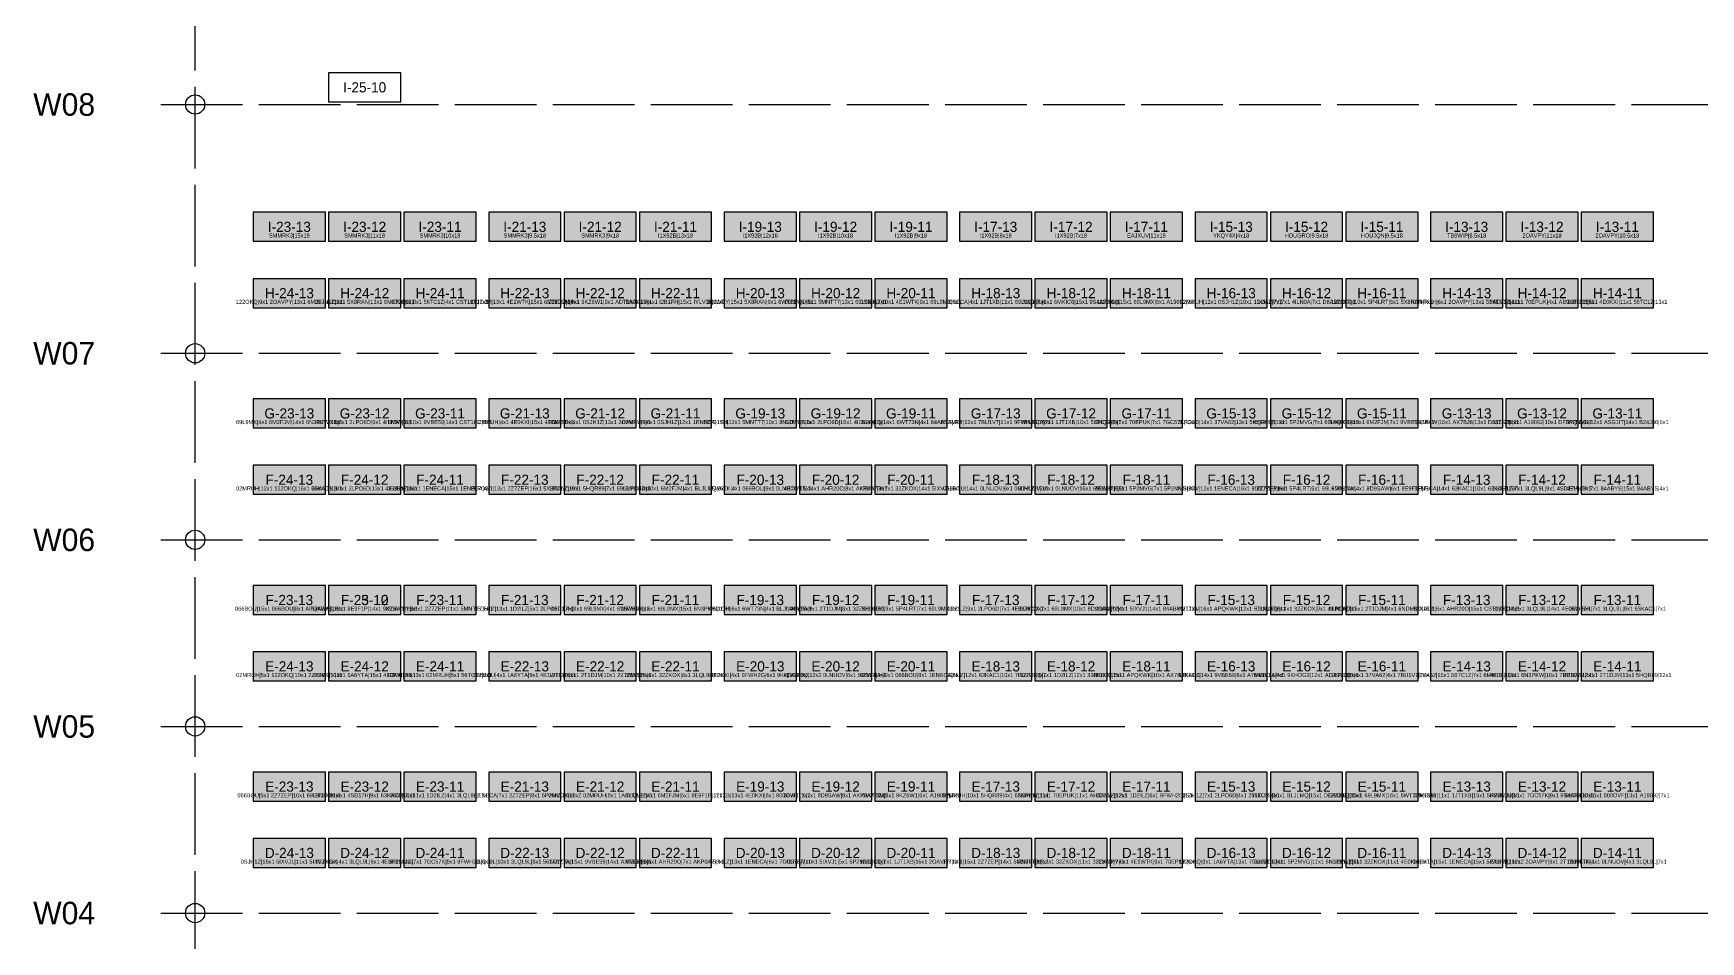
# Model space of a CAD drawing. Header units: metres. Extents: x 0 to 48.5, y -2.8 to 53.5.
# Drawn here: x 0.02 to 25.94, y 11.32 to 25.44 of the extents above; entities that cross this region are included whole.
import ezdxf
from ezdxf.enums import TextEntityAlignment as Align

# ---------------------------------------------------------------- set-up
doc = ezdxf.new("R2010")
doc.units = ezdxf.units.M
doc.linetypes.add('DASHED', pattern=[1.524, 1.27, -0.254])
for name, color, linetype in [('CROSS_AISLES', 4, 'Continuous'), ('LABELS', 7, 'Continuous'), ('RACK_L1', 7, 'Continuous'), ('STOCK_ONLY', 254, 'Continuous'), ('SUPPORT_POINTS', 8, 'Continuous'), ('WALKWAYS', 8, 'Continuous'), ('ZONE_A', 1, 'Continuous'), ('ZONE_B', 30, 'Continuous'), ('ZONE_C', 5, 'Continuous'), ('ZONE_N', 8, 'Continuous')]:
    doc.layers.add(name, color=color, linetype=linetype)

msp = doc.modelspace()

# ---------------------------------------------------------------- hatches: boundary and pattern name
at = {"layer": 'STOCK_ONLY'}
for points in [[(3.439, 22.206), (4.561, 22.206), (4.561, 22.657), (3.439, 22.657)], [(4.61, 22.206), (5.732, 22.206), (5.732, 22.657), (4.61, 22.657)], [(5.781, 22.206), (6.904, 22.206), (6.904, 22.657), (5.781, 22.657)], [(8.27, 22.206), (9.392, 22.206), (9.392, 22.657), (8.27, 22.657)], [(9.441, 22.206), (10.564, 22.206), (10.564, 22.657), (9.441, 22.657)], [(10.759, 22.206), (11.881, 22.206), (11.881, 22.657), (10.759, 22.657)], [(13.101, 22.206), (14.224, 22.206), (14.224, 22.657), (13.101, 22.657)], [(15.59, 22.206), (16.712, 22.206), (16.712, 22.657), (15.59, 22.657)], [(16.761, 22.206), (17.884, 22.206), (17.884, 22.657), (16.761, 22.657)], [(5.781, 21.174), (6.904, 21.174), (6.904, 21.625), (5.781, 21.625)], [(3.439, 19.306), (4.561, 19.306), (4.561, 19.757), (3.439, 19.757)], [(3.439, 18.274), (4.561, 18.274), (4.561, 18.726), (3.439, 18.726)], [(5.781, 18.274), (6.904, 18.274), (6.904, 18.726), (5.781, 18.726)], [(8.27, 16.406), (9.392, 16.406), (9.392, 16.857), (8.27, 16.857)], [(4.61, 15.374), (5.732, 15.374), (5.732, 15.825), (4.61, 15.825)], [(5.781, 15.374), (6.904, 15.374), (6.904, 15.825), (5.781, 15.825)], [(8.27, 15.374), (9.392, 15.374), (9.392, 15.825), (8.27, 15.825)], [(3.439, 13.506), (4.561, 13.506), (4.561, 13.957), (3.439, 13.957)], [(4.61, 13.506), (5.732, 13.506), (5.732, 13.957), (4.61, 13.957)], [(5.781, 13.506), (6.904, 13.506), (6.904, 13.957), (5.781, 13.957)], [(7.099, 13.506), (8.221, 13.506), (8.221, 13.957), (7.099, 13.957)], [(3.439, 12.474), (4.561, 12.474), (4.561, 12.925), (3.439, 12.925)], [(4.61, 12.474), (5.732, 12.474), (5.732, 12.925), (4.61, 12.925)], [(5.781, 12.474), (6.904, 12.474), (6.904, 12.925), (5.781, 12.925)], [(8.27, 12.474), (9.392, 12.474), (9.392, 12.925), (8.27, 12.925)], [(9.441, 12.474), (10.564, 12.474), (10.564, 12.925), (9.441, 12.925)], [(10.759, 12.474), (11.881, 12.474), (11.881, 12.925), (10.759, 12.925)], [(15.59, 12.474), (16.712, 12.474), (16.712, 12.925), (15.59, 12.925)]]:
    msp.add_hatch(color=254, dxfattribs=at).paths.add_polyline_path(points)
at = {"layer": 'ZONE_A'}
for points in [[(7.099, 22.206), (8.221, 22.206), (8.221, 22.657), (7.099, 22.657)], [(11.93, 22.206), (13.052, 22.206), (13.052, 22.657), (11.93, 22.657)], [(22.91, 22.206), (24.032, 22.206), (24.032, 22.657), (22.91, 22.657)], [(10.759, 21.174), (11.881, 21.174), (11.881, 21.625), (10.759, 21.625)], [(11.93, 21.174), (13.052, 21.174), (13.052, 21.625), (11.93, 21.625)], [(13.101, 21.174), (14.224, 21.174), (14.224, 21.625), (13.101, 21.625)], [(14.419, 21.174), (15.541, 21.174), (15.541, 21.625), (14.419, 21.625)], [(18.079, 21.174), (19.201, 21.174), (19.201, 21.625), (18.079, 21.625)], [(21.739, 21.174), (22.861, 21.174), (22.861, 21.625), (21.739, 21.625)], [(22.91, 21.174), (24.032, 21.174), (24.032, 21.625), (22.91, 21.625)], [(24.081, 21.174), (25.204, 21.174), (25.204, 21.625), (24.081, 21.625)], [(4.61, 19.306), (5.732, 19.306), (5.732, 19.757), (4.61, 19.757)], [(11.93, 19.306), (13.052, 19.306), (13.052, 19.757), (11.93, 19.757)], [(13.101, 19.306), (14.224, 19.306), (14.224, 19.757), (13.101, 19.757)], [(14.419, 19.306), (15.541, 19.306), (15.541, 19.757), (14.419, 19.757)], [(15.59, 19.306), (16.712, 19.306), (16.712, 19.757), (15.59, 19.757)], [(16.761, 19.306), (17.884, 19.306), (17.884, 19.757), (16.761, 19.757)], [(18.079, 19.306), (19.201, 19.306), (19.201, 19.757), (18.079, 19.757)], [(19.25, 19.306), (20.372, 19.306), (20.372, 19.757), (19.25, 19.757)], [(20.421, 19.306), (21.544, 19.306), (21.544, 19.757), (20.421, 19.757)], [(21.739, 19.306), (22.861, 19.306), (22.861, 19.757), (21.739, 19.757)], [(22.91, 19.306), (24.032, 19.306), (24.032, 19.757), (22.91, 19.757)], [(24.081, 19.306), (25.204, 19.306), (25.204, 19.757), (24.081, 19.757)], [(14.419, 18.274), (15.541, 18.274), (15.541, 18.726), (14.419, 18.726)], [(15.59, 18.274), (16.712, 18.274), (16.712, 18.726), (15.59, 18.726)], [(18.079, 18.274), (19.201, 18.274), (19.201, 18.726), (18.079, 18.726)], [(19.25, 18.274), (20.372, 18.274), (20.372, 18.726), (19.25, 18.726)], [(20.421, 18.274), (21.544, 18.274), (21.544, 18.726), (20.421, 18.726)], [(21.739, 18.274), (22.861, 18.274), (22.861, 18.726), (21.739, 18.726)], [(24.081, 18.274), (25.204, 18.274), (25.204, 18.726), (24.081, 18.726)], [(4.61, 16.406), (5.732, 16.406), (5.732, 16.857), (4.61, 16.857)], [(5.781, 16.406), (6.904, 16.406), (6.904, 16.857), (5.781, 16.857)], [(9.441, 16.406), (10.564, 16.406), (10.564, 16.857), (9.441, 16.857)], [(11.93, 16.406), (13.052, 16.406), (13.052, 16.857), (11.93, 16.857)], [(14.419, 16.406), (15.541, 16.406), (15.541, 16.857), (14.419, 16.857)], [(18.079, 16.406), (19.201, 16.406), (19.201, 16.857), (18.079, 16.857)], [(19.25, 16.406), (20.372, 16.406), (20.372, 16.857), (19.25, 16.857)], [(20.421, 16.406), (21.544, 16.406), (21.544, 16.857), (20.421, 16.857)], [(21.739, 16.406), (22.861, 16.406), (22.861, 16.857), (21.739, 16.857)], [(22.91, 16.406), (24.032, 16.406), (24.032, 16.857), (22.91, 16.857)], [(9.441, 15.374), (10.564, 15.374), (10.564, 15.825), (9.441, 15.825)], [(14.419, 15.374), (15.541, 15.374), (15.541, 15.825), (14.419, 15.825)], [(15.59, 15.374), (16.712, 15.374), (16.712, 15.825), (15.59, 15.825)], [(19.25, 15.374), (20.372, 15.374), (20.372, 15.825), (19.25, 15.825)], [(20.421, 15.374), (21.544, 15.374), (21.544, 15.825), (20.421, 15.825)], [(21.739, 15.374), (22.861, 15.374), (22.861, 15.825), (21.739, 15.825)], [(22.91, 15.374), (24.032, 15.374), (24.032, 15.825), (22.91, 15.825)], [(24.081, 15.374), (25.204, 15.374), (25.204, 15.825), (24.081, 15.825)], [(11.93, 13.506), (13.052, 13.506), (13.052, 13.957), (11.93, 13.957)], [(19.25, 13.506), (20.372, 13.506), (20.372, 13.957), (19.25, 13.957)], [(20.421, 13.506), (21.544, 13.506), (21.544, 13.957), (20.421, 13.957)], [(24.081, 13.506), (25.204, 13.506), (25.204, 13.957), (24.081, 13.957)], [(18.079, 12.474), (19.201, 12.474), (19.201, 12.925), (18.079, 12.925)], [(19.25, 12.474), (20.372, 12.474), (20.372, 12.925), (19.25, 12.925)], [(20.421, 12.474), (21.544, 12.474), (21.544, 12.925), (20.421, 12.925)], [(22.91, 12.474), (24.032, 12.474), (24.032, 12.925), (22.91, 12.925)], [(24.081, 12.474), (25.204, 12.474), (25.204, 12.925), (24.081, 12.925)]]:
    msp.add_hatch(color=1, dxfattribs=at).paths.add_polyline_path(points)
at = {"layer": 'ZONE_B'}
for points in [[(14.419, 22.206), (15.541, 22.206), (15.541, 22.657), (14.419, 22.657)], [(19.25, 22.206), (20.372, 22.206), (20.372, 22.657), (19.25, 22.657)], [(20.421, 22.206), (21.544, 22.206), (21.544, 22.657), (20.421, 22.657)], [(21.739, 22.206), (22.861, 22.206), (22.861, 22.657), (21.739, 22.657)], [(24.081, 22.206), (25.204, 22.206), (25.204, 22.657), (24.081, 22.657)], [(8.27, 21.174), (9.392, 21.174), (9.392, 21.625), (8.27, 21.625)], [(9.441, 21.174), (10.564, 21.174), (10.564, 21.625), (9.441, 21.625)], [(15.59, 21.174), (16.712, 21.174), (16.712, 21.625), (15.59, 21.625)], [(16.761, 21.174), (17.884, 21.174), (17.884, 21.625), (16.761, 21.625)], [(20.421, 21.174), (21.544, 21.174), (21.544, 21.625), (20.421, 21.625)], [(5.781, 19.306), (6.904, 19.306), (6.904, 19.757), (5.781, 19.757)], [(9.441, 19.306), (10.564, 19.306), (10.564, 19.757), (9.441, 19.757)], [(4.61, 18.274), (5.732, 18.274), (5.732, 18.726), (4.61, 18.726)], [(8.27, 18.274), (9.392, 18.274), (9.392, 18.726), (8.27, 18.726)], [(13.101, 18.274), (14.224, 18.274), (14.224, 18.726), (13.101, 18.726)], [(16.761, 18.274), (17.884, 18.274), (17.884, 18.726), (16.761, 18.726)], [(22.91, 18.274), (24.032, 18.274), (24.032, 18.726), (22.91, 18.726)], [(13.101, 16.406), (14.224, 16.406), (14.224, 16.857), (13.101, 16.857)], [(16.761, 16.406), (17.884, 16.406), (17.884, 16.857), (16.761, 16.857)], [(24.081, 16.406), (25.204, 16.406), (25.204, 16.857), (24.081, 16.857)], [(3.439, 15.374), (4.561, 15.374), (4.561, 15.825), (3.439, 15.825)], [(7.099, 15.374), (8.221, 15.374), (8.221, 15.825), (7.099, 15.825)], [(16.761, 15.374), (17.884, 15.374), (17.884, 15.825), (16.761, 15.825)], [(18.079, 15.374), (19.201, 15.374), (19.201, 15.825), (18.079, 15.825)], [(9.441, 13.506), (10.564, 13.506), (10.564, 13.957), (9.441, 13.957)], [(10.759, 13.506), (11.881, 13.506), (11.881, 13.957), (10.759, 13.957)], [(14.419, 13.506), (15.541, 13.506), (15.541, 13.957), (14.419, 13.957)], [(15.59, 13.506), (16.712, 13.506), (16.712, 13.957), (15.59, 13.957)], [(16.761, 13.506), (17.884, 13.506), (17.884, 13.957), (16.761, 13.957)], [(18.079, 13.506), (19.201, 13.506), (19.201, 13.957), (18.079, 13.957)], [(21.739, 13.506), (22.861, 13.506), (22.861, 13.957), (21.739, 13.957)], [(22.91, 13.506), (24.032, 13.506), (24.032, 13.957), (22.91, 13.957)], [(7.099, 12.474), (8.221, 12.474), (8.221, 12.925), (7.099, 12.925)], [(13.101, 12.474), (14.224, 12.474), (14.224, 12.925), (13.101, 12.925)], [(14.419, 12.474), (15.541, 12.474), (15.541, 12.925), (14.419, 12.925)], [(21.739, 12.474), (22.861, 12.474), (22.861, 12.925), (21.739, 12.925)]]:
    msp.add_hatch(color=30, dxfattribs=at).paths.add_polyline_path(points)
at = {"layer": 'ZONE_C'}
for points in [[(18.079, 22.206), (19.201, 22.206), (19.201, 22.657), (18.079, 22.657)], [(3.439, 21.174), (4.561, 21.174), (4.561, 21.625), (3.439, 21.625)], [(4.61, 21.174), (5.732, 21.174), (5.732, 21.625), (4.61, 21.625)], [(7.099, 21.174), (8.221, 21.174), (8.221, 21.625), (7.099, 21.625)], [(19.25, 21.174), (20.372, 21.174), (20.372, 21.625), (19.25, 21.625)], [(7.099, 19.306), (8.221, 19.306), (8.221, 19.757), (7.099, 19.757)], [(8.27, 19.306), (9.392, 19.306), (9.392, 19.757), (8.27, 19.757)], [(10.759, 19.306), (11.881, 19.306), (11.881, 19.757), (10.759, 19.757)], [(9.441, 18.274), (10.564, 18.274), (10.564, 18.726), (9.441, 18.726)], [(11.93, 18.274), (13.052, 18.274), (13.052, 18.726), (11.93, 18.726)], [(3.439, 16.406), (4.561, 16.406), (4.561, 16.857), (3.439, 16.857)], [(7.099, 16.406), (8.221, 16.406), (8.221, 16.857), (7.099, 16.857)], [(10.759, 16.406), (11.881, 16.406), (11.881, 16.857), (10.759, 16.857)], [(15.59, 16.406), (16.712, 16.406), (16.712, 16.857), (15.59, 16.857)], [(10.759, 15.374), (11.881, 15.374), (11.881, 15.825), (10.759, 15.825)], [(11.93, 15.374), (13.052, 15.374), (13.052, 15.825), (11.93, 15.825)], [(13.101, 15.374), (14.224, 15.374), (14.224, 15.825), (13.101, 15.825)], [(8.27, 13.506), (9.392, 13.506), (9.392, 13.957), (8.27, 13.957)], [(13.101, 13.506), (14.224, 13.506), (14.224, 13.957), (13.101, 13.957)], [(11.93, 12.474), (13.052, 12.474), (13.052, 12.925), (11.93, 12.925)], [(16.761, 12.474), (17.884, 12.474), (17.884, 12.925), (16.761, 12.925)]]:
    msp.add_hatch(color=5, dxfattribs=at).paths.add_polyline_path(points)
at = {"layer": 'ZONE_N'}
for points in [[(7.099, 18.274), (8.221, 18.274), (8.221, 18.726), (7.099, 18.726)], [(10.759, 18.274), (11.881, 18.274), (11.881, 18.726), (10.759, 18.726)]]:
    msp.add_hatch(color=8, dxfattribs=at).paths.add_polyline_path(points)

# ---------------------------------------------------------------- linework, layer by layer
at = {"layer": 'CROSS_AISLES', "linetype": 'DASHED'}
msp.add_line((2.536, 2), (2.536, 52.4), dxfattribs=at)
at = {"layer": 'RACK_L1'}
for points in [[(4.61, 24.373), (5.732, 24.373), (5.732, 24.824), (4.61, 24.824)], [(3.439, 22.206), (4.561, 22.206), (4.561, 22.657), (3.439, 22.657)], [(4.61, 22.206), (5.732, 22.206), (5.732, 22.657), (4.61, 22.657)], [(5.781, 22.206), (6.904, 22.206), (6.904, 22.657), (5.781, 22.657)], [(7.099, 22.206), (8.221, 22.206), (8.221, 22.657), (7.099, 22.657)], [(8.27, 22.206), (9.392, 22.206), (9.392, 22.657), (8.27, 22.657)], [(9.441, 22.206), (10.564, 22.206), (10.564, 22.657), (9.441, 22.657)], [(10.759, 22.206), (11.881, 22.206), (11.881, 22.657), (10.759, 22.657)], [(11.93, 22.206), (13.052, 22.206), (13.052, 22.657), (11.93, 22.657)], [(13.101, 22.206), (14.224, 22.206), (14.224, 22.657), (13.101, 22.657)], [(14.419, 22.206), (15.541, 22.206), (15.541, 22.657), (14.419, 22.657)], [(15.59, 22.206), (16.712, 22.206), (16.712, 22.657), (15.59, 22.657)], [(16.761, 22.206), (17.884, 22.206), (17.884, 22.657), (16.761, 22.657)], [(18.079, 22.206), (19.201, 22.206), (19.201, 22.657), (18.079, 22.657)], [(19.25, 22.206), (20.372, 22.206), (20.372, 22.657), (19.25, 22.657)], [(20.421, 22.206), (21.544, 22.206), (21.544, 22.657), (20.421, 22.657)], [(21.739, 22.206), (22.861, 22.206), (22.861, 22.657), (21.739, 22.657)], [(22.91, 22.206), (24.032, 22.206), (24.032, 22.657), (22.91, 22.657)], [(24.081, 22.206), (25.204, 22.206), (25.204, 22.657), (24.081, 22.657)], [(3.439, 21.174), (4.561, 21.174), (4.561, 21.625), (3.439, 21.625)], [(4.61, 21.174), (5.732, 21.174), (5.732, 21.625), (4.61, 21.625)], [(5.781, 21.174), (6.904, 21.174), (6.904, 21.625), (5.781, 21.625)], [(7.099, 21.174), (8.221, 21.174), (8.221, 21.625), (7.099, 21.625)], [(8.27, 21.174), (9.392, 21.174), (9.392, 21.625), (8.27, 21.625)], [(9.441, 21.174), (10.564, 21.174), (10.564, 21.625), (9.441, 21.625)], [(10.759, 21.174), (11.881, 21.174), (11.881, 21.625), (10.759, 21.625)], [(11.93, 21.174), (13.052, 21.174), (13.052, 21.625), (11.93, 21.625)], [(13.101, 21.174), (14.224, 21.174), (14.224, 21.625), (13.101, 21.625)], [(14.419, 21.174), (15.541, 21.174), (15.541, 21.625), (14.419, 21.625)], [(15.59, 21.174), (16.712, 21.174), (16.712, 21.625), (15.59, 21.625)], [(16.761, 21.174), (17.884, 21.174), (17.884, 21.625), (16.761, 21.625)], [(18.079, 21.174), (19.201, 21.174), (19.201, 21.625), (18.079, 21.625)], [(19.25, 21.174), (20.372, 21.174), (20.372, 21.625), (19.25, 21.625)], [(20.421, 21.174), (21.544, 21.174), (21.544, 21.625), (20.421, 21.625)], [(21.739, 21.174), (22.861, 21.174), (22.861, 21.625), (21.739, 21.625)], [(22.91, 21.174), (24.032, 21.174), (24.032, 21.625), (22.91, 21.625)], [(24.081, 21.174), (25.204, 21.174), (25.204, 21.625), (24.081, 21.625)], [(3.439, 19.306), (4.561, 19.306), (4.561, 19.757), (3.439, 19.757)], [(4.61, 19.306), (5.732, 19.306), (5.732, 19.757), (4.61, 19.757)], [(5.781, 19.306), (6.904, 19.306), (6.904, 19.757), (5.781, 19.757)], [(7.099, 19.306), (8.221, 19.306), (8.221, 19.757), (7.099, 19.757)], [(8.27, 19.306), (9.392, 19.306), (9.392, 19.757), (8.27, 19.757)], [(9.441, 19.306), (10.564, 19.306), (10.564, 19.757), (9.441, 19.757)], [(10.759, 19.306), (11.881, 19.306), (11.881, 19.757), (10.759, 19.757)], [(11.93, 19.306), (13.052, 19.306), (13.052, 19.757), (11.93, 19.757)], [(13.101, 19.306), (14.224, 19.306), (14.224, 19.757), (13.101, 19.757)], [(14.419, 19.306), (15.541, 19.306), (15.541, 19.757), (14.419, 19.757)], [(15.59, 19.306), (16.712, 19.306), (16.712, 19.757), (15.59, 19.757)], [(16.761, 19.306), (17.884, 19.306), (17.884, 19.757), (16.761, 19.757)], [(18.079, 19.306), (19.201, 19.306), (19.201, 19.757), (18.079, 19.757)], [(19.25, 19.306), (20.372, 19.306), (20.372, 19.757), (19.25, 19.757)], [(20.421, 19.306), (21.544, 19.306), (21.544, 19.757), (20.421, 19.757)], [(21.739, 19.306), (22.861, 19.306), (22.861, 19.757), (21.739, 19.757)], [(22.91, 19.306), (24.032, 19.306), (24.032, 19.757), (22.91, 19.757)], [(24.081, 19.306), (25.204, 19.306), (25.204, 19.757), (24.081, 19.757)], [(3.439, 18.274), (4.561, 18.274), (4.561, 18.726), (3.439, 18.726)], [(4.61, 18.274), (5.732, 18.274), (5.732, 18.726), (4.61, 18.726)], [(5.781, 18.274), (6.904, 18.274), (6.904, 18.726), (5.781, 18.726)], [(7.099, 18.274), (8.221, 18.274), (8.221, 18.726), (7.099, 18.726)], [(8.27, 18.274), (9.392, 18.274), (9.392, 18.726), (8.27, 18.726)], [(9.441, 18.274), (10.564, 18.274), (10.564, 18.726), (9.441, 18.726)], [(10.759, 18.274), (11.881, 18.274), (11.881, 18.726), (10.759, 18.726)], [(11.93, 18.274), (13.052, 18.274), (13.052, 18.726), (11.93, 18.726)], [(13.101, 18.274), (14.224, 18.274), (14.224, 18.726), (13.101, 18.726)], [(14.419, 18.274), (15.541, 18.274), (15.541, 18.726), (14.419, 18.726)], [(15.59, 18.274), (16.712, 18.274), (16.712, 18.726), (15.59, 18.726)], [(16.761, 18.274), (17.884, 18.274), (17.884, 18.726), (16.761, 18.726)], [(18.079, 18.274), (19.201, 18.274), (19.201, 18.726), (18.079, 18.726)], [(19.25, 18.274), (20.372, 18.274), (20.372, 18.726), (19.25, 18.726)], [(20.421, 18.274), (21.544, 18.274), (21.544, 18.726), (20.421, 18.726)], [(21.739, 18.274), (22.861, 18.274), (22.861, 18.726), (21.739, 18.726)], [(22.91, 18.274), (24.032, 18.274), (24.032, 18.726), (22.91, 18.726)], [(24.081, 18.274), (25.204, 18.274), (25.204, 18.726), (24.081, 18.726)], [(3.439, 16.406), (4.561, 16.406), (4.561, 16.857), (3.439, 16.857)], [(4.61, 16.406), (5.732, 16.406), (5.732, 16.857), (4.61, 16.857)], [(4.61, 16.406), (5.732, 16.406), (5.732, 16.857), (4.61, 16.857)], [(5.781, 16.406), (6.904, 16.406), (6.904, 16.857), (5.781, 16.857)], [(7.099, 16.406), (8.221, 16.406), (8.221, 16.857), (7.099, 16.857)], [(8.27, 16.406), (9.392, 16.406), (9.392, 16.857), (8.27, 16.857)], [(9.441, 16.406), (10.564, 16.406), (10.564, 16.857), (9.441, 16.857)], [(10.759, 16.406), (11.881, 16.406), (11.881, 16.857), (10.759, 16.857)], [(11.93, 16.406), (13.052, 16.406), (13.052, 16.857), (11.93, 16.857)], [(13.101, 16.406), (14.224, 16.406), (14.224, 16.857), (13.101, 16.857)], [(14.419, 16.406), (15.541, 16.406), (15.541, 16.857), (14.419, 16.857)], [(15.59, 16.406), (16.712, 16.406), (16.712, 16.857), (15.59, 16.857)], [(16.761, 16.406), (17.884, 16.406), (17.884, 16.857), (16.761, 16.857)], [(18.079, 16.406), (19.201, 16.406), (19.201, 16.857), (18.079, 16.857)], [(19.25, 16.406), (20.372, 16.406), (20.372, 16.857), (19.25, 16.857)], [(20.421, 16.406), (21.544, 16.406), (21.544, 16.857), (20.421, 16.857)], [(21.739, 16.406), (22.861, 16.406), (22.861, 16.857), (21.739, 16.857)], [(22.91, 16.406), (24.032, 16.406), (24.032, 16.857), (22.91, 16.857)], [(24.081, 16.406), (25.204, 16.406), (25.204, 16.857), (24.081, 16.857)], [(3.439, 15.374), (4.561, 15.374), (4.561, 15.825), (3.439, 15.825)], [(4.61, 15.374), (5.732, 15.374), (5.732, 15.825), (4.61, 15.825)], [(5.781, 15.374), (6.904, 15.374), (6.904, 15.825), (5.781, 15.825)], [(7.099, 15.374), (8.221, 15.374), (8.221, 15.825), (7.099, 15.825)], [(8.27, 15.374), (9.392, 15.374), (9.392, 15.825), (8.27, 15.825)], [(9.441, 15.374), (10.564, 15.374), (10.564, 15.825), (9.441, 15.825)], [(10.759, 15.374), (11.881, 15.374), (11.881, 15.825), (10.759, 15.825)], [(11.93, 15.374), (13.052, 15.374), (13.052, 15.825), (11.93, 15.825)], [(13.101, 15.374), (14.224, 15.374), (14.224, 15.825), (13.101, 15.825)], [(14.419, 15.374), (15.541, 15.374), (15.541, 15.825), (14.419, 15.825)], [(15.59, 15.374), (16.712, 15.374), (16.712, 15.825), (15.59, 15.825)], [(16.761, 15.374), (17.884, 15.374), (17.884, 15.825), (16.761, 15.825)], [(18.079, 15.374), (19.201, 15.374), (19.201, 15.825), (18.079, 15.825)], [(19.25, 15.374), (20.372, 15.374), (20.372, 15.825), (19.25, 15.825)], [(20.421, 15.374), (21.544, 15.374), (21.544, 15.825), (20.421, 15.825)], [(21.739, 15.374), (22.861, 15.374), (22.861, 15.825), (21.739, 15.825)], [(22.91, 15.374), (24.032, 15.374), (24.032, 15.825), (22.91, 15.825)], [(24.081, 15.374), (25.204, 15.374), (25.204, 15.825), (24.081, 15.825)], [(3.439, 13.506), (4.561, 13.506), (4.561, 13.957), (3.439, 13.957)], [(4.61, 13.506), (5.732, 13.506), (5.732, 13.957), (4.61, 13.957)], [(5.781, 13.506), (6.904, 13.506), (6.904, 13.957), (5.781, 13.957)], [(7.099, 13.506), (8.221, 13.506), (8.221, 13.957), (7.099, 13.957)], [(8.27, 13.506), (9.392, 13.506), (9.392, 13.957), (8.27, 13.957)], [(9.441, 13.506), (10.564, 13.506), (10.564, 13.957), (9.441, 13.957)], [(10.759, 13.506), (11.881, 13.506), (11.881, 13.957), (10.759, 13.957)], [(11.93, 13.506), (13.052, 13.506), (13.052, 13.957), (11.93, 13.957)], [(13.101, 13.506), (14.224, 13.506), (14.224, 13.957), (13.101, 13.957)], [(14.419, 13.506), (15.541, 13.506), (15.541, 13.957), (14.419, 13.957)], [(15.59, 13.506), (16.712, 13.506), (16.712, 13.957), (15.59, 13.957)], [(16.761, 13.506), (17.884, 13.506), (17.884, 13.957), (16.761, 13.957)], [(18.079, 13.506), (19.201, 13.506), (19.201, 13.957), (18.079, 13.957)], [(19.25, 13.506), (20.372, 13.506), (20.372, 13.957), (19.25, 13.957)], [(20.421, 13.506), (21.544, 13.506), (21.544, 13.957), (20.421, 13.957)], [(21.739, 13.506), (22.861, 13.506), (22.861, 13.957), (21.739, 13.957)], [(22.91, 13.506), (24.032, 13.506), (24.032, 13.957), (22.91, 13.957)], [(24.081, 13.506), (25.204, 13.506), (25.204, 13.957), (24.081, 13.957)], [(3.439, 12.474), (4.561, 12.474), (4.561, 12.925), (3.439, 12.925)], [(4.61, 12.474), (5.732, 12.474), (5.732, 12.925), (4.61, 12.925)], [(5.781, 12.474), (6.904, 12.474), (6.904, 12.925), (5.781, 12.925)], [(7.099, 12.474), (8.221, 12.474), (8.221, 12.925), (7.099, 12.925)], [(8.27, 12.474), (9.392, 12.474), (9.392, 12.925), (8.27, 12.925)], [(9.441, 12.474), (10.564, 12.474), (10.564, 12.925), (9.441, 12.925)], [(10.759, 12.474), (11.881, 12.474), (11.881, 12.925), (10.759, 12.925)], [(11.93, 12.474), (13.052, 12.474), (13.052, 12.925), (11.93, 12.925)], [(13.101, 12.474), (14.224, 12.474), (14.224, 12.925), (13.101, 12.925)], [(14.419, 12.474), (15.541, 12.474), (15.541, 12.925), (14.419, 12.925)], [(15.59, 12.474), (16.712, 12.474), (16.712, 12.925), (15.59, 12.925)], [(16.761, 12.474), (17.884, 12.474), (17.884, 12.925), (16.761, 12.925)], [(18.079, 12.474), (19.201, 12.474), (19.201, 12.925), (18.079, 12.925)], [(19.25, 12.474), (20.372, 12.474), (20.372, 12.925), (19.25, 12.925)], [(20.421, 12.474), (21.544, 12.474), (21.544, 12.925), (20.421, 12.925)], [(21.739, 12.474), (22.861, 12.474), (22.861, 12.925), (21.739, 12.925)], [(22.91, 12.474), (24.032, 12.474), (24.032, 12.925), (22.91, 12.925)], [(24.081, 12.474), (25.204, 12.474), (25.204, 12.925), (24.081, 12.925)]]:
    msp.add_lwpolyline(points, close=True, dxfattribs=at)
at = {"layer": 'SUPPORT_POINTS'}
for centre in [(2.536, 24.332), (2.536, 20.466), (2.536, 17.566), (2.536, 14.666), (2.536, 11.766)]:
    msp.add_circle(centre, 0.15, dxfattribs=at)
at = {"layer": 'WALKWAYS', "linetype": 'DASHED'}
for p, q in [((2, 24.332), (48.456, 24.332)), ((2, 20.466), (48.456, 20.466)), ((2, 17.566), (48.456, 17.566)), ((2, 14.666), (48.456, 14.666)), ((2, 11.766), (48.456, 11.766))]:
    msp.add_line(p, q, dxfattribs=at)

# ---------------------------------------------------------------- texts
at = {"layer": 'LABELS'}
for s, height, p in [('I-25-10', 0.1579, (5.171, 24.599)), ('I-23-13', 0.1579, (4, 22.431)), ('SMMRK3|15x18', 0.06314, (4, 22.296)), ('I-23-12', 0.1579, (5.171, 22.431)), ('SMMRK3|11x18', 0.06314, (5.171, 22.296)), ('I-23-11', 0.1579, (6.342, 22.431)), ('SMMRK3|10x18', 0.06314, (6.342, 22.296)), ('I-21-13', 0.1579, (7.66, 22.431)), ('SMMRK3|9.5x18', 0.06314, (7.66, 22.296)), ('I-21-12', 0.1579, (8.831, 22.431)), ('SMMRK3|9x18', 0.06314, (8.831, 22.296)), ('I-21-11', 0.1579, (10.002, 22.431)), ('I1X92B|13x18', 0.06314, (10.002, 22.296)), ('I-19-13', 0.1579, (11.32, 22.431)), ('I1X92B|12x18', 0.06314, (11.32, 22.296)), ('I-19-12', 0.1579, (12.491, 22.431)), ('I1X92B|10x18', 0.06314, (12.491, 22.296)), ('I-19-11', 0.1579, (13.662, 22.431)), ('I1X92B|9x18', 0.06314, (13.662, 22.296)), ('I-17-13', 0.1579, (14.98, 22.431)), ('I1X92B|8x18', 0.06314, (14.98, 22.296)), ('I-17-12', 0.1579, (16.151, 22.431)), ('I1X92B|7x18', 0.06314, (16.151, 22.296)), ('I-17-11', 0.1579, (17.322, 22.431)), ('EAJXUV|11x18', 0.06314, (17.322, 22.296)), ('I-15-13', 0.1579, (18.64, 22.431)), ('YKQY4X|4x18', 0.06314, (18.64, 22.296)), ('HOUGRO|9.5x18', 0.06314, (19.811, 22.296)), ('I-15-12', 0.1579, (19.811, 22.431)), ('I-15-11', 0.1579, (20.982, 22.431)), ('HOUJQN|9.5x18', 0.06314, (20.982, 22.296)), ('I-13-13', 0.1579, (22.3, 22.431)), ('TB6WIP|8.5x18', 0.06314, (22.3, 22.296)), ('I-13-12', 0.1579, (23.471, 22.431)), ('2OAVPY|11x18', 0.06314, (23.471, 22.296)), ('2OAVPY|10.5x18', 0.06314, (24.642, 22.296)), ('I-13-11', 0.1579, (24.642, 22.431)), ('122OKQ|9x1 2OAVPY|13x1 6M2FJM|11x1', 0.06314, (4, 21.265)), ('H-24-13', 0.1579, (4, 21.4)), ('0SJH1Z|9x1 5X8RAN|13x1 6MKIC6|9x1', 0.06314, (5.171, 21.265)), ('H-24-12', 0.1579, (5.171, 21.4)), ('37VA62|9x1 56TC1Z|4x1 CST1KC|7x1', 0.06314, (6.342, 21.265)), ('H-24-11', 0.1579, (6.342, 21.4)), ('2T1DJM|13x1 4E1WTK|15x1 6M2FJM|14x1', 0.06314, (7.66, 21.265)), ('H-22-13', 0.1579, (7.66, 21.4)), ('2T1DJM|9x1 9KZ6W1|9x1 ADT9MG|13x1', 0.06314, (8.831, 21.265)), ('H-22-12', 0.1579, (8.831, 21.4)), ('EAJXUV|4x1 I2B1FH|15x1 IYLV38|12x1', 0.06314, (10.002, 21.265)), ('H-22-11', 0.1579, (10.002, 21.4)), ('2OAVPY|15x1 5X8RAN|9x1 6WT73N|14x1', 0.06314, (11.32, 21.265)), ('H-20-13', 0.1579, (11.32, 21.4)), ('066BOU|5x1 5MNTT7|13x1 69L9MX|7x1', 0.06314, (12.491, 21.265)), ('H-20-12', 0.1579, (12.491, 21.4)), ('0SJH1Z|10x1 4E1WTK|9x1 69L9MX|6x1', 0.06314, (13.662, 21.265)), ('H-20-11', 0.1579, (13.662, 21.4)), ('1ENECA|4x1 1JT1XB|11x1 69L9MX|7x1', 0.06314, (14.98, 21.265)), ('H-18-13', 0.1579, (14.98, 21.4)), ('3LQL9L|6x1 6MKIC6|15x1 9S4AF8|6x1', 0.06314, (16.151, 21.265)), ('H-18-12', 0.1579, (16.151, 21.4)), ('122OKQ|15x1 69L9MX|6x1 A19092|9x1', 0.06314, (17.322, 21.265)), ('H-18-11', 0.1579, (17.322, 21.4)), ('02MRUH|12x1 0SJH1Z|10x1 1D2ILZ|7x1', 0.06314, (18.64, 21.265)), ('H-16-13', 0.1579, (18.64, 21.4)), ('2OAVPY|7x1 4ILN0A|7x1 D8AMD3|7x1', 0.06314, (19.811, 21.265)), ('H-16-12', 0.1579, (19.811, 21.4)), ('122OKQ|10x1 5P4LRT|6x1 5X8RAN|7x1', 0.06314, (20.982, 21.265)), ('H-16-11', 0.1579, (20.982, 21.4)), ('02MRUH|6x1 2OAVPY|13x1 5P4LRT|14x1', 0.06314, (22.3, 21.265)), ('H-14-13', 0.1579, (22.3, 21.4)), ('56TC1Z|11x1 70EPUK|4x1 AB9XBU|15x1', 0.06314, (23.471, 21.265)), ('H-14-12', 0.1579, (23.471, 21.4)), ('1JT1XB|5x1 4E0KXI|11x1 56TC1Z|13x1', 0.06314, (24.642, 21.265)), ('H-14-11', 0.1579, (24.642, 21.4)), ('G-23-13', 0.1579, (4, 19.531)), ('G-23-12', 0.1579, (5.171, 19.531)), ('G-23-11', 0.1579, (6.342, 19.531)), ('G-21-13', 0.1579, (7.66, 19.531)), ('G-21-12', 0.1579, (8.831, 19.531)), ('G-21-11', 0.1579, (10.002, 19.531)), ('G-19-13', 0.1579, (11.32, 19.531)), ('G-19-12', 0.1579, (12.491, 19.531)), ('G-19-11', 0.1579, (13.662, 19.531)), ('G-17-13', 0.1579, (14.98, 19.531)), ('G-17-12', 0.1579, (16.151, 19.531)), ('G-17-11', 0.1579, (17.322, 19.531)), ('G-15-13', 0.1579, (18.64, 19.531)), ('G-15-12', 0.1579, (19.811, 19.531)), ('G-15-11', 0.1579, (20.982, 19.531)), ('G-13-13', 0.1579, (22.3, 19.531)), ('G-13-12', 0.1579, (23.471, 19.531)), ('G-13-11', 0.1579, (24.642, 19.531)), ('69L9MX|4x1 6M2FJM|14x1 6N3PKW|14x1', 0.06314, (4, 19.396)), ('1JT1XB|8x1 2LPO6D|9x1 4ILN0A|9x1', 0.06314, (5.171, 19.396)), ('6MKIC6|10x1 9VBE59|14x1 CST1KC|5x1', 0.06314, (6.342, 19.396)), ('02MRUH|4x1 4E0KXI|15x1 4E0KXI|9x1', 0.06314, (7.66, 19.396)), ('05W6TK|4x1 0SJH1Z|13x1 2OAVPY|5x1', 0.06314, (8.831, 19.396)), ('02MRUH|6x1 0SJH1Z|12x1 1ENECA|15x1', 0.06314, (10.002, 19.396)), ('4SD17H|12x1 5MNTT7|10x1 8N10W9|11x1', 0.06314, (11.32, 19.396)), ('1JT1XB|5x1 2LPO6D|16x1 4ILN0A|13x1', 0.06314, (12.491, 19.396)), ('122OKQ|14x1 6WT73N|4x1 84ABYS|4x1', 0.06314, (13.662, 19.396)), ('2OAVPY|12x1 7BU1V7|11x1 9FWH2G|15x1', 0.06314, (14.98, 19.396)), ('1ENECA|7x1 1JT1XB|10x1 56TC1Z|5x1', 0.06314, (16.151, 19.396)), ('5HQR89|7x1 70EPUK|7x1 7GC57K|12x1', 0.06314, (17.322, 19.396)), ('2LPO6D|14x1 37VA62|13x1 5HQR89|11x1', 0.06314, (18.64, 19.396)), ('0SJH1Z|13x1 5P2MVG|7x1 69L9MX|14x1', 0.06314, (19.811, 19.396)), ('5HQR89|10x1 6M2FJM|7x1 9VBE59|16x1', 0.06314, (20.982, 19.396)), ('6N3PKW|16x1 AX7BJ8|13x1 D05ZS7|8x1', 0.06314, (22.3, 19.396)), ('1JT1XB|9x1 A19092|10x1 DF3KQM|6x1', 0.06314, (23.471, 19.396)), ('5P2MVG|12x1 ASG1IT|14x1 B24J86|6x1', 0.06314, (24.642, 19.396)), ('F-24-13', 0.1579, (4, 18.5)), ('F-24-12', 0.1579, (5.171, 18.5)), ('F-24-11', 0.1579, (6.342, 18.5)), ('F-22-13', 0.1579, (7.66, 18.5)), ('F-22-12', 0.1579, (8.831, 18.5)), ('F-22-11', 0.1579, (10.002, 18.5)), ('F-20-13', 0.1579, (11.32, 18.5)), ('F-20-12', 0.1579, (12.491, 18.5)), ('F-20-11', 0.1579, (13.662, 18.5)), ('F-18-13', 0.1579, (14.98, 18.5)), ('F-18-12', 0.1579, (16.151, 18.5)), ('F-18-11', 0.1579, (17.322, 18.5)), ('F-16-13', 0.1579, (18.64, 18.5)), ('F-16-12', 0.1579, (19.811, 18.5)), ('F-16-11', 0.1579, (20.982, 18.5)), ('F-14-13', 0.1579, (22.3, 18.5)), ('F-14-12', 0.1579, (23.471, 18.5)), ('F-14-11', 0.1579, (24.642, 18.5)), ('02MRUH|12x1 122OKQ|16x1 63KAC1|6x1', 0.06314, (4, 18.365)), ('05W6TK|10x1 2LPO6D|13x1 4ILN0A|10x1', 0.06314, (5.171, 18.365)), ('0SJH1Z|16x1 1ENECA|15x1 1ENECA|4x1', 0.06314, (6.342, 18.365)), ('2LPO6D|13x1 2Z7ZEP|16x1 5X8RAN|12x1', 0.06314, (7.66, 18.365)), ('1D2ILZ|10x1 5HQR89|7x1 69L9MX|14x1', 0.06314, (8.831, 18.365)), ('2LPO6D|10x1 6M2FJM|4x1 BLJLMQ|6x1', 0.06314, (10.002, 18.365)), ('05W6TK|4x1 066BOU|9x1 0LNUOV|15x1', 0.06314, (11.32, 18.365)), ('4E1WTK|14x1 AHR20O|8x1 AKP0A7|8x1', 0.06314, (12.491, 18.365)), ('05W6TK|7x1 32ZKOX|14x1 5IXVJ1|6x1', 0.06314, (13.662, 18.365)), ('066BOU|14x1 0LNUOV|6x1 0SJH1Z|15x1', 0.06314, (14.98, 18.365)), ('0LNUOV|10x1 0LNUOV|16x1 69L9MX|5x1', 0.06314, (16.151, 18.365)), ('05W6TK|5x1 5P2MVG|7x1 5P2MVG|9x1', 0.06314, (17.322, 18.365)), ('0LNUOV|12x1 1ENECA|16x1 800OVF|11x1', 0.06314, (18.64, 18.365)), ('2Z7ZEP|8x1 5P4LRT|6x1 69L9MX|10x1', 0.06314, (19.811, 18.365)), ('8D9SAW|4x1 8D9SAW|6x1 8E9F1P|7x1', 0.06314, (20.982, 18.365)), ('1ENECA|14x1 63KAC1|10x1 63KAC1|5x1', 0.06314, (22.3, 18.365)), ('0SJH1Z|7x1 3LQL9L|9x1 4SD17H|13x1', 0.06314, (23.471, 18.365)), ('4E1WTK|7x1 84ABYS|15x1 84ABYS|4x1', 0.06314, (24.642, 18.365)), ('F-23-13', 0.1579, (4, 16.631)), ('F-23-12', 0.1579, (5.171, 16.631)), ('F-25-10', 0.1579, (5.171, 16.631)), ('F-23-11', 0.1579, (6.342, 16.631)), ('F-21-13', 0.1579, (7.66, 16.631)), ('F-21-12', 0.1579, (8.831, 16.631)), ('F-21-11', 0.1579, (10.002, 16.631)), ('F-19-13', 0.1579, (11.32, 16.631)), ('F-19-12', 0.1579, (12.491, 16.631)), ('F-19-11', 0.1579, (13.662, 16.631)), ('F-17-13', 0.1579, (14.98, 16.631)), ('F-17-12', 0.1579, (16.151, 16.631)), ('F-17-11', 0.1579, (17.322, 16.631)), ('F-15-13', 0.1579, (18.64, 16.631)), ('F-15-12', 0.1579, (19.811, 16.631)), ('F-15-11', 0.1579, (20.982, 16.631)), ('F-13-13', 0.1579, (22.3, 16.631)), ('F-13-12', 0.1579, (23.471, 16.631)), ('F-13-11', 0.1579, (24.642, 16.631)), ('066BOU|15x1 066BOU|8x1 APQKWK|13x1', 0.06314, (4, 16.496)), ('84ABYS|10x1 8E9F1P|14x1 9KZ6W1|16x1', 0.06314, (5.171, 16.496)), ('2OAVPY|16x1 2Z7ZEP|11x1 5MNTT7|5x1', 0.06314, (6.342, 16.496)), ('0SJH1Z|13x1 1D2ILZ|5x1 2LPO6D|14x1', 0.06314, (7.66, 16.496)), ('4SD17H|4x1 69L9MX|4x1 6WT73N|9x1', 0.06314, (8.831, 16.496)), ('05W6TK|16x1 69L9MX|15x1 6N3PKW|10x1', 0.06314, (10.002, 16.496)), ('4SD17H|6x1 6WT73N|4x1 BLJLMQ|15x1', 0.06314, (11.32, 16.496)), ('1A6YTA|9x1 2T1DJM|8x1 32ZKOX|9x1', 0.06314, (12.491, 16.496)), ('5HQR89|9x1 5P4LRT|7x1 69L9MX|7x1', 0.06314, (13.662, 16.496)), ('1D2ILZ|9x1 2LPO6D|7x1 4E0KXI|12x1', 0.06314, (14.98, 16.496)), ('32ZKOX|7x1 69L9MX|10x1 8D9SAW|12x1', 0.06314, (16.151, 16.496)), ('2OAVPY|4x1 5IXVJ1|14x1 84ABYS|11x1', 0.06314, (17.322, 16.496)), ('6WT73N|16x1 APQKWK|12x1 ETU70R|6x1', 0.06314, (18.64, 16.496)), ('0LNUOV|14x1 32ZKOX|9x1 4ILN0A|7x1', 0.06314, (19.811, 16.496)), ('2LPO6D|15x1 2T1DJM|4x1 6NDM0O|15x1', 0.06314, (20.982, 16.496)), ('63KAC1|6x1 AHR20O|15x1 CST1KC|14x1', 0.06314, (22.3, 16.496)), ('32ZKOX|5x1 3LQL9L|14x1 4E0KXI|5x1', 0.06314, (23.471, 16.496)), ('05W6TK|7x1 3LQL9L|8x1 63KAC1|7x1', 0.06314, (24.642, 16.496)), ('E-24-13', 0.1579, (4, 15.6)), ('E-24-12', 0.1579, (5.171, 15.6)), ('E-24-11', 0.1579, (6.342, 15.6)), ('E-22-13', 0.1579, (7.66, 15.6)), ('E-22-12', 0.1579, (8.831, 15.6)), ('E-22-11', 0.1579, (10.002, 15.6)), ('E-20-13', 0.1579, (11.32, 15.6)), ('E-20-12', 0.1579, (12.491, 15.6)), ('E-20-11', 0.1579, (13.662, 15.6)), ('E-18-13', 0.1579, (14.98, 15.6)), ('E-18-12', 0.1579, (16.151, 15.6)), ('E-18-11', 0.1579, (17.322, 15.6)), ('E-16-13', 0.1579, (18.64, 15.6)), ('E-16-12', 0.1579, (19.811, 15.6)), ('E-16-11', 0.1579, (20.982, 15.6)), ('E-14-13', 0.1579, (22.3, 15.6)), ('E-14-12', 0.1579, (23.471, 15.6)), ('E-14-11', 0.1579, (24.642, 15.6)), ('02MRUH|5x1 122OKQ|10x1 2Z7ZEP|11x1', 0.06314, (4, 15.465)), ('05W6TK|9x1 1A6YTA|15x1 4E0KXI|10x1', 0.06314, (5.171, 15.465)), ('02MRUH|13x1 02MRUH|5x1 56TC1Z|7x1', 0.06314, (6.342, 15.465)), ('066BOU|4x1 1A6YTA|9x1 4E1WTK|16x1', 0.06314, (7.66, 15.465)), ('1JT1XB|5x1 2T1DJM|10x1 2Z7ZEP|15x1', 0.06314, (8.831, 15.465)), ('05W6TK|6x1 32ZKOX|8x1 3LQL9L|12x1', 0.06314, (10.002, 15.465)), ('4E0KXI|4x1 9FWH2G|6x1 9KHDG3|8x1', 0.06314, (11.32, 15.465)), ('QVFB0Q|12x2 0LNUOV|6x1 5IXVJ1|4x1', 0.06314, (12.491, 15.465)), ('02MRUH|9x1 066BOU|8x1 1ENECA|5x1', 0.06314, (13.662, 15.465)), ('1D2ILZ|12x1 63KAC1|10x1 7BU1V7|8x1', 0.06314, (14.98, 15.465)), ('122OKQ|7x1 1D2ILZ|12x1 32ZKOX|12x1', 0.06314, (16.151, 15.465)), ('4E0KXI|15x1 APQKWK|10x1 AX7BJ8|13x1', 0.06314, (17.322, 15.465)), ('63KAC1|14x1 9VBE59|6x1 A7MDBC|14x1', 0.06314, (18.64, 15.465)), ('1A6YTA|4x1 9KHDG3|12x1 ADT9MG|8x1', 0.06314, (19.811, 15.465)), ('2LPO6D|4x1 37VA62|4x1 7BU1V7|16x1', 0.06314, (20.982, 15.465)), ('37VA62|15x1 56TC1Z|7x1 6MKIC6|11x1', 0.06314, (22.3, 15.465)), ('4E0KXI|9x1 6N3PKW|10x1 7BU1V7|12x1', 0.06314, (23.471, 15.465)), ('2T1DJM|11x1 2T1DJM|13x1 5HQR89|12x1', 0.06314, (24.642, 15.465)), ('E-23-13', 0.1579, (4, 13.731)), ('E-23-12', 0.1579, (5.171, 13.731)), ('E-23-11', 0.1579, (6.342, 13.731)), ('E-21-13', 0.1579, (7.66, 13.731)), ('E-21-12', 0.1579, (8.831, 13.731)), ('E-21-11', 0.1579, (10.002, 13.731)), ('E-19-13', 0.1579, (11.32, 13.731)), ('E-19-12', 0.1579, (12.491, 13.731)), ('E-19-11', 0.1579, (13.662, 13.731)), ('E-17-13', 0.1579, (14.98, 13.731)), ('E-17-12', 0.1579, (16.151, 13.731)), ('E-17-11', 0.1579, (17.322, 13.731)), ('E-15-13', 0.1579, (18.64, 13.731)), ('E-15-12', 0.1579, (19.811, 13.731)), ('E-15-11', 0.1579, (20.982, 13.731)), ('E-13-13', 0.1579, (22.3, 13.731)), ('E-13-12', 0.1579, (23.471, 13.731)), ('E-13-11', 0.1579, (24.642, 13.731)), ('066BOU|5x1 2Z7ZEP|10x1 69L9MX|10x1', 0.06314, (4, 13.596)), ('2T1DJM|4x1 4SD17H|9x1 63KAC1|10x1', 0.06314, (5.171, 13.596)), ('066BOU|11x1 1D2ILZ|4x1 3LQL9L|13x1', 0.06314, (6.342, 13.596)), ('1ENECA|7x1 2Z7ZEP|8x1 5P2MVG|4x1', 0.06314, (7.66, 13.596)), ('V6K6JX|10x2 02MRUH|8x1 1A6YTA|15x1', 0.06314, (8.831, 13.596)), ('3LQL9L|4x1 6M2FJM|5x1 8E9F1P|12x1', 0.06314, (10.002, 13.596)), ('1JT1XB|13x1 4E0KXI|8x1 800OVF|11x1', 0.06314, (11.32, 13.596)), ('05W6TK|7x1 8D9SAW|8x1 AKP0A7|12x1', 0.06314, (12.491, 13.596)), ('6M2FJM|8x1 9KZ6W1|6x1 A19092|7x1', 0.06314, (13.662, 13.596)), ('02MRUH|10x1 5HQR89|4x1 63KAC1|11x1', 0.06314, (14.98, 13.596)), ('6N3PKW|11x1 70EPUK|11x1 AHSNWF|12x1', 0.06314, (16.151, 13.596)), ('1D2ILZ|12x1 1D2ILZ|6x1 9FWH2G|12x1', 0.06314, (17.322, 13.596)), ('0SJH1Z|7x1 2LPO6D|4x1 2T1DJM|4x1', 0.06314, (18.64, 13.596)), ('56TC1Z|10x1 BLJLMQ|15x1 DGAONE|15x1', 0.06314, (19.811, 13.596)), ('122OKQ|15x1 69L9MX|16x1 6WT73N|15x1', 0.06314, (20.982, 13.596)), ('02MRUH|11x1 1JT1XB|15x1 5P2MVG|6x1', 0.06314, (22.3, 13.596)), ('6M2FJM|15x1 7GC57K|9x1 9S4AF8|16x1', 0.06314, (23.471, 13.596)), ('6NDM0O|16x1 800OVF|13x1 A19092|7x1', 0.06314, (24.642, 13.596)), ('D-24-13', 0.1579, (4, 12.7)), ('D-24-12', 0.1579, (5.171, 12.7)), ('D-24-11', 0.1579, (6.342, 12.7)), ('D-22-13', 0.1579, (7.66, 12.7)), ('D-22-12', 0.1579, (8.831, 12.7)), ('D-22-11', 0.1579, (10.002, 12.7)), ('D-20-13', 0.1579, (11.32, 12.7)), ('D-20-12', 0.1579, (12.491, 12.7)), ('D-20-11', 0.1579, (13.662, 12.7)), ('D-18-13', 0.1579, (14.98, 12.7)), ('D-18-12', 0.1579, (16.151, 12.7)), ('D-18-11', 0.1579, (17.322, 12.7)), ('D-16-13', 0.1579, (18.64, 12.7)), ('D-16-12', 0.1579, (19.811, 12.7)), ('D-16-11', 0.1579, (20.982, 12.7)), ('D-14-13', 0.1579, (22.3, 12.7)), ('D-14-12', 0.1579, (23.471, 12.7)), ('D-14-11', 0.1579, (24.642, 12.7)), ('0SJH1Z|16x1 5IXVJ1|11x1 5IXVJ1|5x1', 0.06314, (4, 12.565)), ('32ZKOX|4x1 3LQL9L|6x1 4E0KXI|11x1', 0.06314, (5.171, 12.565)), ('5P2MVG|7x1 7GC57K|8x1 9FWH2G|8x1', 0.06314, (6.342, 12.565)), ('3LQL9L|10x1 3LQL9L|8x1 56TC1Z|9x1', 0.06314, (7.66, 12.565)), ('1A6YTA|15x1 9VBE59|14x1 AX7BJ8|6x1', 0.06314, (8.831, 12.565)), ('9VBE59|6x1 AHR20O|7x1 AKP0A7|9x1', 0.06314, (10.002, 12.565)), ('0SJH1Z|13x1 1ENECA|6x1 7GC57K|7x1', 0.06314, (11.32, 12.565)), ('4ILN0A|10x1 5IXVJ1|5x1 5P2MVG|13x1', 0.06314, (12.491, 12.565)), ('122OKQ|7x1 1JT1XB|16x1 2OAVPY|4x1', 0.06314, (13.662, 12.565)), ('1JT1XB|15x1 2Z7ZEP|14x1 5MNTT7|16x1', 0.06314, (14.98, 12.565)), ('02MRUH|12x1 32ZKOX|11x1 32ZKOX|7x1', 0.06314, (16.151, 12.565)), ('2OAVPY|8x1 4E1WTK|9x1 70EPUK|6x1', 0.06314, (17.322, 12.565)), ('122OKQ|8x1 1A6YTA|13x1 7BU1V7|13x1', 0.06314, (18.64, 12.565)), ('066BOU|4x1 5P2MVG|11x1 6N3PKW|8x1', 0.06314, (19.811, 12.565)), ('1D2ILZ|8x1 32ZKOX|11x1 4E0KXI|5x1', 0.06314, (20.982, 12.565)), ('1A6YTA|15x1 1ENECA|15x1 5P4LRT|16x1', 0.06314, (22.3, 12.565)), ('J2URNJ|12x2 2OAVPY|9x1 2T1DJM|14x1', 0.06314, (23.471, 12.565)), ('05W6TK|4x1 0LNUOV|4x1 3LQL9L|7x1', 0.06314, (24.642, 12.565))]:
    msp.add_text(s, height=height, dxfattribs=at).set_placement(p, align=Align.MIDDLE_CENTER)
at = {"layer": 'WALKWAYS'}
for s, p in [('W08', (0.5, 24.332)), ('W07', (0.5, 20.466)), ('W06', (0.5, 17.566)), ('W05', (0.5, 14.666)), ('W04', (0.5, 11.766))]:
    msp.add_text(s, height=0.35, dxfattribs=at).set_placement(p, align=Align.MIDDLE_CENTER)

doc.saveas('drawing.dxf')
